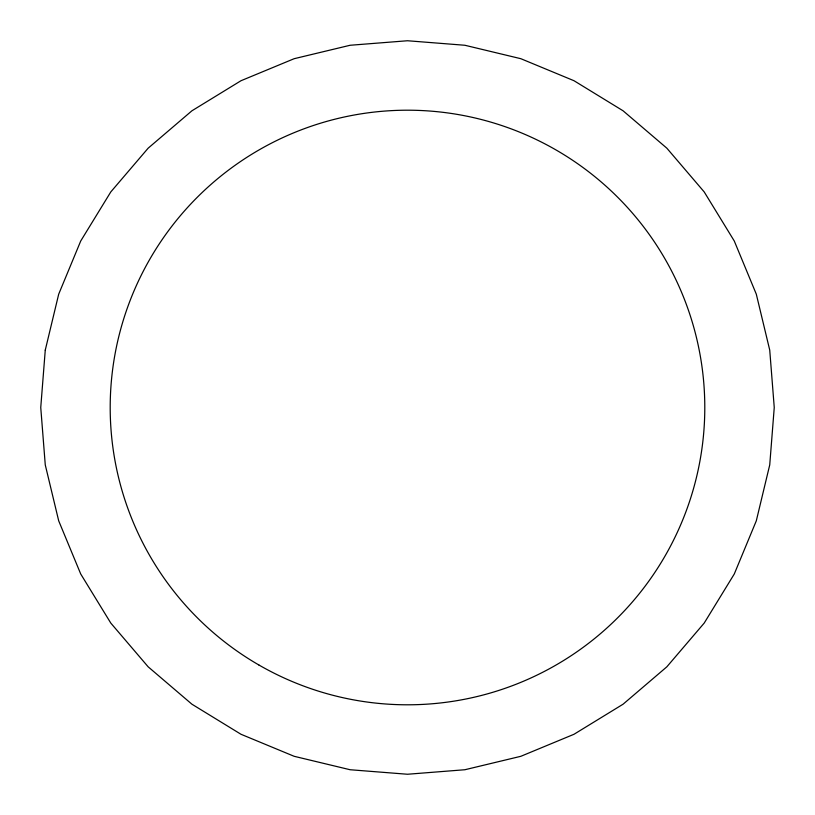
<?xml version="1.0" encoding="UTF-8"?>
<svg xmlns="http://www.w3.org/2000/svg" width="815" height="815" viewBox="0 0 815 815"><rect width="100%" height="100%" fill="white"/><g stroke="black" fill="none" stroke-linecap="round" stroke-linejoin="round"><path stroke-width="1.22" d="M45.263 350.124L40.75 407.5L45.263 464.876L58.7 520.836L80.726 574.005L110.789 623.067L148.167 666.833L191.933 704.211L240.996 734.274L294.164 756.3L350.124 769.737L407.5 774.25L464.876 769.737L520.836 756.3L574.005 734.274L623.067 704.211L666.833 666.833L704.211 623.067L734.274 574.005L756.3 520.836L769.737 464.876L774.25 407.5L769.737 350.124L756.3 294.164L734.274 240.996L704.211 191.933L666.833 148.167L623.067 110.789L574.005 80.726L520.836 58.7L464.876 45.263L407.5 40.75L350.124 45.263L294.164 58.7L240.996 80.726L191.933 110.789L148.167 148.167L110.789 191.933L80.726 240.996L58.7 294.164L45.263 350.124M258.854 664.969A297.292 297.292 0 0 0 704.792 407.5A297.292 297.292 0 0 0 258.854 150.031A297.292 297.292 0 0 0 258.854 664.969"/></g></svg>
